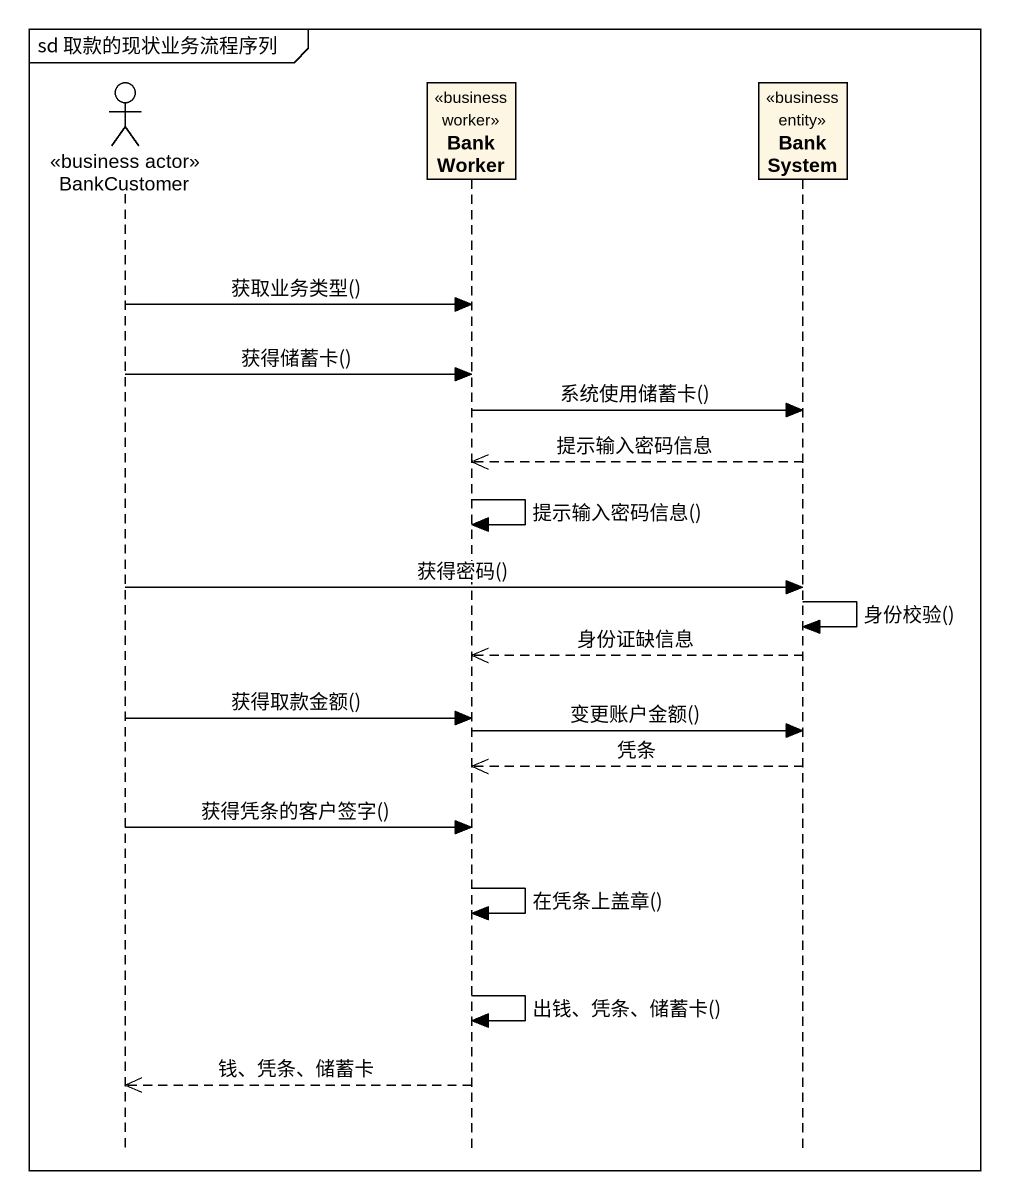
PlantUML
@startuml
mainframe sd 取款的现状业务流程序列
hide footbox
actor BankCustomer <<business actor>>
participant BankWorker <<business worker>>
participant BankSystem <<business entity>>

BankCustomer -> BankWorker : 获取业务类型()
BankCustomer -> BankWorker : 获得储蓄卡()
BankWorker -> BankSystem : 系统使用储蓄卡()
BankSystem -->> BankWorker : 提示输入密码信息
BankWorker -> BankWorker : 提示输入密码信息()
BankCustomer -> BankSystem : 获得密码()
BankSystem -> BankSystem : 身份校验()
BankSystem -->> BankWorker : 身份证缺信息
BankCustomer -> BankWorker : 获得取款金额()
BankWorker -> BankSystem : 变更账户金额()
BankSystem -->> BankWorker : 凭条
BankCustomer -> BankWorker : 获得凭条的客户签字()
BankWorker -> BankWorker : 在凭条上盖章()
BankWorker -> BankWorker : 出钱、凭条、储蓄卡()
BankWorker -->> BankCustomer : 钱、凭条、储蓄卡
@enduml
